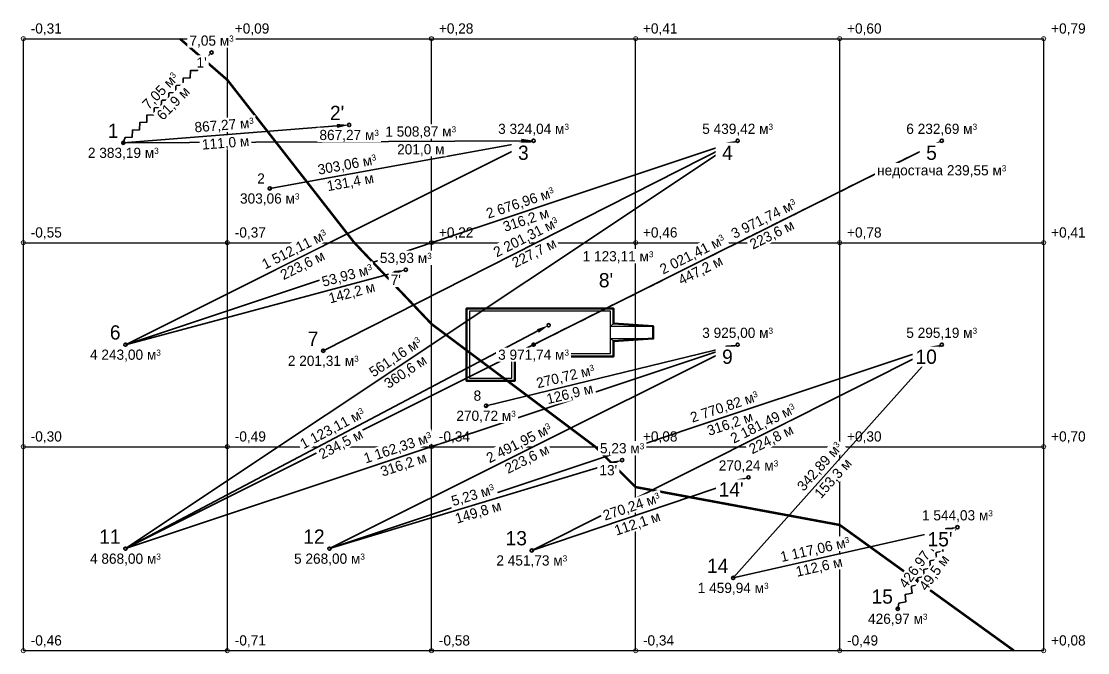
# Model space of a CAD drawing. Header units: metres. Extents: x -53 to 561, y -5023 to 322.
# Drawn here: x -1 to 522, y -3001 to -2691 of the extents above; entities that cross this region are included whole.
import ezdxf

# ---------------------------------------------------------------- set-up
doc = ezdxf.new("R2010")
doc.units = ezdxf.units.M
doc.linetypes.add('ГОСТ_штриховая', pattern=[7.5, 6, -1.5])
for name, color, linetype, lineweight in [('Котлован', 7, 'Continuous', 50), ('Котлован_низ', 7, 'Continuous', 25), ('ЛНР', 1, 'Continuous', 70), ('Номера_фигур', 7, 'Continuous', 25), ('Отметки', 5, 'Continuous', 18), ('Перемещения', 7, 'Continuous', 35), ('Сетка', 7, 'Continuous', 25)]:
    doc.layers.add(name, color=color, linetype=linetype, lineweight=lineweight)
doc.styles.add('ГОСТ тип Б', font='ofont.ru_GOST type B.ttf')

msp = doc.modelspace()

# ---------------------------------------------------------------- linework, layer by layer
at = {"layer": 'Котлован'}
msp.add_lwpolyline([(289.102, -2839.692), (289.102, -2832.198), (217.198, -2832.198), (217.198, -2867.802), (240.802, -2867.802), (240.802, -2855.802), (289.102, -2855.802), (289.102, -2848.308), (308.618, -2847), (308.618, -2841)], close=True, dxfattribs=at)
at = {"layer": 'Котлован_низ'}
for p, q in [((287.7, -2841), (289.102, -2839.692)), ((287.7, -2841), (308.618, -2841)), ((287.7, -2847), (308.618, -2847)), ((287.7, -2847), (289.102, -2848.308))]:
    msp.add_line(p, q, dxfattribs=at)
msp.add_lwpolyline([(218.6, -2866.4), (239.4, -2866.4), (239.4, -2854.4), (287.7, -2854.4), (287.7, -2833.6), (218.6, -2833.6)], close=True, dxfattribs=at)
at = {"layer": 'ЛНР', "const_width": 1.2}
msp.add_lwpolyline([(485.404, -3000), (400, -2938.38), (300, -2919.81), (280.19, -2900), (200, -2839.857), (162.169, -2800), (100, -2720.261), (76.7, -2700)], dxfattribs=at)
at = {"layer": 'Перемещения'}
for p, q in [((48.979, -2751.045), (153.667, -2742.755)), ((48.979, -2751.045), (244, -2750.031)), ((120.723, -2773.42), (244.096, -2751.07)), ((50, -2850), (181.593, -2814.835)), ((226.73, -2879.952), (344.17, -2851.417)), ((150, -2950), (287.654, -2908.341)), ((249.131, -2950.869), (349.634, -2916.959)), ((347.817, -2964.345), (451.837, -2940.804))]:
    msp.add_line(p, q, dxfattribs=at)
for points in [[(88.041, -2711.046, 2, 0, 0), (92.233, -2706.754, 0, 0, 0)], [(153.667, -2742.755, 2, 0, 0), (159.648, -2742.282, 0, 0, 0)], [(244, -2750.031, 2, 0, 0), (250, -2750, 0, 0, 0)], [(244.096, -2751.07, 2, 0, 0), (250, -2750, 0, 0, 0)], [(244.633, -2752.683, 2, 0, 0), (250, -2750, 0, 0, 0)], [(344.308, -2751.897, 2, 0, 0), (350, -2750, 0, 0, 0)], [(344.649, -2752.714, 2, 0, 0), (350, -2750, 0, 0, 0)], [(345.008, -2753.328, 2, 0, 0), (350, -2750, 0, 0, 0)], [(444.633, -2752.683, 2, 0, 0), (450, -2750, 0, 0, 0)], [(444.633, -2752.683, 2, 0, 0), (450, -2750, 0, 0, 0)], [(181.593, -2814.835, 2, 0, 0), (187.39, -2813.286, 0, 0, 0)], [(252.089, -2843.284, 2, 0, 0), (257.395, -2840.482, 0, 0, 0)], [(344.17, -2851.417, 2, 0, 0), (350, -2850, 0, 0, 0)], [(344.308, -2851.897, 2, 0, 0), (350, -2850, 0, 0, 0)], [(344.633, -2852.683, 2, 0, 0), (350, -2850, 0, 0, 0)], [(444.308, -2851.897, 2, 0, 0), (450, -2850, 0, 0, 0)], [(444.638, -2852.693, 2, 0, 0), (450, -2850, 0, 0, 0)], [(446.002, -2854.474, 2, 0, 0), (450, -2850, 0, 0, 0)], [(287.654, -2908.341, 2, 0, 0), (293.397, -2906.603, 0, 0, 0)], [(349.634, -2916.959, 2, 0, 0), (355.319, -2915.041, 0, 0, 0)], [(451.837, -2940.804, 2, 0, 0), (457.689, -2939.48, 0, 0, 0)], [(454.148, -2944.324, 2, 0, 0), (457.689, -2939.48, 0, 0, 0)]]:
    msp.add_lwpolyline(points, format="xyseb", dxfattribs=at)
for points in [[(48.979, -2751.045), (49.896, -2748.389), (53.389, -2748.248), (53.447, -2744.753), (56.94, -2744.611), (56.998, -2741.116), (60.491, -2740.975), (60.549, -2737.48), (64.042, -2737.339), (64.101, -2733.844), (67.593, -2733.702), (67.652, -2730.207), (71.144, -2730.066), (71.203, -2726.571), (74.695, -2726.43), (74.754, -2722.935), (78.246, -2722.794), (78.305, -2719.299), (81.798, -2719.157), (81.856, -2715.662), (85.349, -2715.521), (85.407, -2712.026), (88.041, -2711.046)], [(428.468, -2979.46), (429.01, -2976.685), (432.458, -2976.034), (432.031, -2972.551), (435.479, -2971.901), (435.052, -2968.418), (438.5, -2967.767), (438.073, -2964.284), (441.522, -2963.634), (441.095, -2960.151), (444.543, -2959.5), (444.116, -2956.017), (447.564, -2955.366), (447.137, -2951.883), (450.585, -2951.233), (450.158, -2947.75), (453.607, -2947.099), (454.148, -2944.324)]]:
    msp.add_lwpolyline(points, dxfattribs=at)
for centre in [(92.233, -2706.754), (159.648, -2742.282), (48.979, -2751.045), (250, -2750), (350, -2750), (450, -2750), (120.723, -2773.42), (187.39, -2813.286), (257.395, -2840.482), (50, -2850), (146.951, -2852.994), (250, -2850), (350, -2850), (450, -2850), (226.73, -2879.952), (293.397, -2906.603), (355.319, -2915.041), (457.689, -2939.48), (50, -2950), (150, -2950), (249.131, -2950.869), (347.817, -2964.345), (428.468, -2979.46)]:
    msp.add_circle(centre, 0.8, dxfattribs=at)
at = {"layer": 'Сетка'}
for p, q in [((0, -2700), (500, -2700)), ((0, -3000), (0, -2700)), ((100, -3000), (100, -2700)), ((200, -3000), (200, -2700)), ((300, -3000), (300, -2700)), ((400, -3000), (400, -2700)), ((500, -3000), (500, -2700)), ((0, -2800), (500, -2800)), ((0, -2900), (500, -2900)), ((0, -3000), (500, -3000))]:
    msp.add_line(p, q, dxfattribs=at)

# ---------------------------------------------------------------- next in the draw order: texts
at = {"layer": 'Номера_фигур', "style": 'ГОСТ тип Б', "bg_fill": 3, "box_fill_scale": 1.2, "bg_fill_color": 0, "bg_fill_transparency": 0}
for s, insert, char_height, attachment_point in [("1'", (89.833, -2709.154), 5, 3), ("2'", (157.248, -2739.882), 7, 9), ('3 324,04 м{\\H0.6x;\\A2;3}', (250, -2747.6), 5, 8), ('5 439,42 м{\\H0.6x;\\A2;3}', (350, -2747.6), 5, 8), ('6 232,69 м{\\H0.6x;\\A2;3}', (450, -2747.6), 5, 8)]:
    msp.add_mtext(s, dxfattribs=dict(at, insert=insert, char_height=char_height, attachment_point=attachment_point))
at = {"layer": 'Отметки', "char_height": 5, "attachment_point": 7, "style": 'ГОСТ тип Б', "bg_fill": 3, "box_fill_scale": 1.2, "bg_fill_color": 0, "bg_fill_transparency": 0}
for s, insert in [('-0,31', (3.6, -2698.4)), ('+0,09', (103.6, -2698.4)), ('+0,28', (203.6, -2698.4)), ('+0,41', (303.6, -2698.4)), ('+0,60', (403.6, -2698.4)), ('+0,79', (503.6, -2698.4)), ('-0,55', (3.6, -2798.4)), ('-0,37', (103.6, -2798.4)), ('+0,22', (203.6, -2798.4)), ('+0,46', (303.6, -2798.4)), ('+0,78', (403.6, -2798.4)), ('+0,41', (503.6, -2798.4)), ('-0,30', (3.6, -2898.4)), ('-0,49', (103.6, -2898.4)), ('-0,34', (203.6, -2898.4)), ('+0,08', (303.6, -2898.4)), ('+0,30', (403.6, -2898.4)), ('+0,70', (503.6, -2898.4)), ('-0,46', (3.6, -2998.4)), ('-0,71', (103.6, -2998.4)), ('-0,58', (203.6, -2998.4)), ('-0,34', (303.6, -2998.4)), ('-0,49', (403.6, -2998.4)), ('+0,08', (503.6, -2998.4))]:
    msp.add_mtext(s, dxfattribs=dict(at, insert=insert))
at = {"layer": 'Перемещения', "char_height": 5, "attachment_point": 8, "style": 'ГОСТ тип Б', "bg_fill": 3, "box_fill_scale": 1.2, "bg_fill_color": 0, "bg_fill_transparency": 0}
for s, insert, rotation in [('7,05 м{\\H0.6x;\\A2;3}', (69.605, -2727.921), 45.679), ('1 508,87 м{\\H0.6x;\\A2;3}', (194.712, -2748.888), 0.29798)]:
    msp.add_mtext(s, dxfattribs=dict(at, insert=insert, rotation=rotation))

# ---------------------------------------------------------------- next in the draw order: linework, layer by layer
at = {"layer": 'Отметки'}
for centre in [(0, -2700), (100, -2700), (200, -2700), (300, -2700), (400, -2700), (500, -2700), (0, -2800), (100, -2800), (200, -2800), (300, -2800), (400, -2800), (500, -2800), (0, -2900), (100, -2900), (200, -2900), (300, -2900), (400, -2900), (500, -2900), (0, -3000), (100, -3000), (200, -3000), (300, -3000), (400, -3000), (500, -3000)]:
    msp.add_circle(centre, 1, dxfattribs=at)
at = {"layer": 'Перемещения'}
for p, q in [((50, -2850), (344.308, -2751.897)), ((50, -2850), (244.633, -2752.683)), ((50, -2950), (444.633, -2752.683)), ((50, -2950), (345.008, -2753.328)), ((146.951, -2852.994), (344.649, -2752.714)), ((50, -2950), (252.089, -2843.284)), ((50, -2950), (344.308, -2851.897)), ((150, -2950), (444.308, -2851.897)), ((150, -2950), (344.633, -2852.683)), ((249.131, -2950.869), (444.638, -2852.693)), ((347.817, -2964.345), (446.002, -2854.474))]:
    msp.add_line(p, q, dxfattribs=at)
at = {"layer": 'Перемещения', "linetype": 'ГОСТ_штриховая'}
msp.add_line((250, -2850), (444.633, -2752.683), dxfattribs=at)

# ---------------------------------------------------------------- next in the draw order: texts
at = {"layer": 'Перемещения', "insert": (71.608, -2729.878), "char_height": 5, "attachment_point": 2, "rotation": 45.679, "style": 'ГОСТ тип Б', "bg_fill": 3, "box_fill_scale": 1.2, "bg_fill_color": 0, "bg_fill_transparency": 0}
msp.add_mtext('61,9 м', dxfattribs=at)

# ---------------------------------------------------------------- next in the draw order: texts
at = {"layer": 'Номера_фигур', "style": 'ГОСТ тип Б', "bg_fill": 3, "box_fill_scale": 1.2, "bg_fill_color": 0, "bg_fill_transparency": 0}
for s, insert, char_height, attachment_point in [('7,05 м{\\H0.6x;\\A2;3}', (92.233, -2704.354), 5, 8), ('1', (46.579, -2748.645), 7, 9), ('867,27 м{\\H0.6x;\\A2;3}', (159.648, -2744.682), 5, 2), ('3', (247.6, -2752.4), 7, 3), ('4', (347.6, -2752.4), 7, 3), ('5', (447.6, -2752.4), 7, 3), ('2', (118.323, -2771.02), 5, 9), ('303,06 м{\\H0.6x;\\A2;3}', (120.723, -2775.82), 5, 2), ("7'", (184.99, -2815.686), 5, 3), ("8'", (288.995, -2814.882), 7, 3), ('6', (47.6, -2847.6), 7, 9), ('7', (144.551, -2850.594), 7, 9), ('3 925,00 м{\\H0.6x;\\A2;3}', (350, -2847.6), 5, 8), ('5 295,19 м{\\H0.6x;\\A2;3}', (450, -2847.6), 5, 8), ('9', (347.6, -2852.4), 7, 3), ('10', (447.6, -2852.4), 7, 3), ('8', (224.33, -2877.552), 5, 9), ('5,23 м{\\H0.6x;\\A2;3}', (293.397, -2904.203), 5, 8), ("13'", (290.997, -2909.003), 5, 3), ("14'", (352.919, -2917.441), 7, 3), ('1 544,03 м{\\H0.6x;\\A2;3}', (457.689, -2937.08), 5, 8), ('11', (47.6, -2947.6), 7, 9), ('12', (147.6, -2947.6), 7, 9), ('14', (345.417, -2961.945), 7, 9)]:
    msp.add_mtext(s, dxfattribs=dict(at, insert=insert, char_height=char_height, attachment_point=attachment_point))
at = {"layer": 'Перемещения', "char_height": 5, "style": 'ГОСТ тип Б', "bg_fill": 3, "box_fill_scale": 1.2, "bg_fill_color": 0, "bg_fill_transparency": 0}
for s, insert, attachment_point, rotation in [('867,27 м{\\H0.6x;\\A2;3}', (98.67, -2745.706), 8, 4.52769), ('201,0 м', (194.727, -2751.687), 2, 0.29798), ('303,06 м{\\H0.6x;\\A2;3}', (159.257, -2765.017), 8, 10.26855), ('2 676,96 м{\\H0.6x;\\A2;3}', (244.557, -2783.672), 8, 18.43495), ('1 512,11 м{\\H0.6x;\\A2;3}', (134.374, -2806.248), 8, 26.56505), ('2 021,41 м{\\H0.6x;\\A2;3}', (329.374, -2808.748), 8, 26.56505), ('561,16 м{\\H0.6x;\\A2;3}', (184.223, -2858.835), 8, 33.69007), ('270,72 м{\\H0.6x;\\A2;3}', (266.462, -2868.857), 8, 13.65719), ('2 770,82 м{\\H0.6x;\\A2;3}', (344.557, -2883.672), 8, 18.43495), ('1 123,11 м{\\H0.6x;\\A2;3}', (153.044, -2894.003), 8, 27.83703), ('2 491,95 м{\\H0.6x;\\A2;3}', (244.374, -2901.248), 8, 26.56505), ('270,24 м{\\H0.6x;\\A2;3}', (299.123, -2932.524), 8, 18.64425), ('1 117,06 м{\\H0.6x;\\A2;3}', (388.71, -2953.655), 8, 12.75156), ('426,97 м{\\H0.6x;\\A2;3}', (441.948, -2958.644), 8, 53.83704)]:
    msp.add_mtext(s, dxfattribs=dict(at, insert=insert, attachment_point=attachment_point, rotation=rotation))

# ---------------------------------------------------------------- next in the draw order: texts
at = {"layer": 'Номера_фигур', "style": 'ГОСТ тип Б', "bg_fill": 3, "box_fill_scale": 1.2, "bg_fill_color": 0, "bg_fill_transparency": 0}
for s, insert, char_height, attachment_point in [('2 383,19 м{\\H0.6x;\\A2;3}', (48.979, -2753.445), 5, 2), ('недостача 239,55 м{\\H0.6x;\\A2;3}', (450, -2762), 5, 2), ('1 123,11 м{\\H0.6x;\\A2;3}', (291.395, -2810.082), 5, 8), ('4 243,00 м{\\H0.6x;\\A2;3}', (50, -2852.4), 5, 2), ('3 971,74 м{\\H0.6x;\\A2;3}', (250, -2852.4), 5, 2), ('2 201,31 м{\\H0.6x;\\A2;3}', (146.951, -2855.394), 5, 2), ('270,72 м{\\H0.6x;\\A2;3}', (226.73, -2882.352), 5, 2), ('4 868,00 м{\\H0.6x;\\A2;3}', (50, -2952.4), 5, 2), ('5 268,00 м{\\H0.6x;\\A2;3}', (150, -2952.4), 5, 2), ('1 459,94 м{\\H0.6x;\\A2;3}', (347.817, -2966.745), 5, 2), ('15', (426.068, -2977.06), 7, 9)]:
    msp.add_mtext(s, dxfattribs=dict(at, insert=insert, char_height=char_height, attachment_point=attachment_point))
at = {"layer": 'Перемещения', "char_height": 5, "style": 'ГОСТ тип Б', "bg_fill": 3, "box_fill_scale": 1.2, "bg_fill_color": 0, "bg_fill_transparency": 0}
for s, insert, attachment_point, rotation in [('111,0 м', (98.891, -2748.497), 2, 4.52769), ('131,4 м', (159.756, -2767.772), 2, 10.26855), ('3 971,74 м{\\H0.6x;\\A2;3}', (364.374, -2791.248), 8, 26.56505), ('316,2 м', (245.443, -2786.328), 2, 18.43495), ('223,6 м', (135.626, -2808.752), 2, 26.56505), ('447,2 м', (330.626, -2811.252), 2, 26.56505), ('360,6 м', (185.777, -2861.165), 2, 33.69007), ('126,9 м', (267.123, -2871.578), 2, 13.65719), ('316,2 м', (345.443, -2886.328), 2, 18.43495), ('234,5 м', (154.351, -2896.479), 2, 27.83703), ('223,6 м', (245.626, -2903.752), 2, 26.56505), ('112,1 м', (300.018, -2935.177), 2, 18.64425), ('49,5 м', (444.209, -2960.296), 2, 53.83704), ('112,6 м', (389.328, -2956.386), 2, 12.75156)]:
    msp.add_mtext(s, dxfattribs=dict(at, insert=insert, attachment_point=attachment_point, rotation=rotation))

# ---------------------------------------------------------------- next in the draw order: texts
at = {"layer": 'Номера_фигур', "style": 'ГОСТ тип Б', "bg_fill": 3, "box_fill_scale": 1.2, "bg_fill_color": 0, "bg_fill_transparency": 0}
for s, insert, char_height, attachment_point in [("15'", (455.289, -2941.88), 7, 3), ('426,97 м{\\H0.6x;\\A2;3}', (428.468, -2981.86), 5, 2)]:
    msp.add_mtext(s, dxfattribs=dict(at, insert=insert, char_height=char_height, attachment_point=attachment_point))
at = {"layer": 'Перемещения', "char_height": 5, "style": 'ГОСТ тип Б', "bg_fill": 3, "box_fill_scale": 1.2, "bg_fill_color": 0, "bg_fill_transparency": 0}
for s, insert, attachment_point, rotation in [('2 201,31 м{\\H0.6x;\\A2;3}', (247.842, -2800.248), 8, 26.89576), ('223,6 м', (365.626, -2793.752), 2, 26.56505), ('53,93 м{\\H0.6x;\\A2;3}', (159.55, -2819.276), 8, 14.96139), ('2 181,49 м{\\H0.6x;\\A2;3}', (364.003, -2891.618), 8, 26.66406), ('1 162,33 м{\\H0.6x;\\A2;3}', (184.557, -2903.672), 8, 18.43495), ('5,23 м{\\H0.6x;\\A2;3}', (221.293, -2926.962), 8, 16.83763)]:
    msp.add_mtext(s, dxfattribs=dict(at, insert=insert, attachment_point=attachment_point, rotation=rotation))

# ---------------------------------------------------------------- next in the draw order: texts
at = {"layer": 'Номера_фигур', "insert": (187.39, -2810.886), "char_height": 5, "attachment_point": 8, "style": 'ГОСТ тип Б', "bg_fill": 3, "box_fill_scale": 1.2, "bg_fill_color": 0, "bg_fill_transparency": 0}
msp.add_mtext('53,93 м{\\H0.6x;\\A2;3}', dxfattribs=at)
at = {"layer": 'Перемещения', "char_height": 5, "attachment_point": 2, "style": 'ГОСТ тип Б', "bg_fill": 3, "box_fill_scale": 1.2, "bg_fill_color": 0, "bg_fill_transparency": 0}
for s, insert, rotation in [('227,7 м', (249.109, -2802.745), 26.89576), ('142,2 м', (160.273, -2821.981), 14.96139), ('224,8 м', (365.259, -2894.12), 26.66406), ('316,2 м', (185.443, -2906.328), 18.43495), ('149,8 м', (222.104, -2929.642), 16.83763)]:
    msp.add_mtext(s, dxfattribs=dict(at, insert=insert, rotation=rotation))

# ---------------------------------------------------------------- next in the draw order: texts
at = {"layer": 'Номера_фигур', "style": 'ГОСТ тип Б', "bg_fill": 3, "box_fill_scale": 1.2, "bg_fill_color": 0, "bg_fill_transparency": 0}
for s, insert, char_height, attachment_point in [('270,24 м{\\H0.6x;\\A2;3}', (355.319, -2912.641), 5, 8), ('13', (246.731, -2948.469), 7, 9)]:
    msp.add_mtext(s, dxfattribs=dict(at, insert=insert, char_height=char_height, attachment_point=attachment_point))
at = {"layer": 'Перемещения', "insert": (392.756, -2911.957), "char_height": 5, "attachment_point": 8, "rotation": 48.21488, "style": 'ГОСТ тип Б', "bg_fill": 3, "box_fill_scale": 1.2, "bg_fill_color": 0, "bg_fill_transparency": 0}
msp.add_mtext('342,89 м{\\H0.6x;\\A2;3}', dxfattribs=at)

# ---------------------------------------------------------------- next in the draw order: texts
at = {"layer": 'Номера_фигур', "insert": (249.131, -2953.269), "char_height": 5, "attachment_point": 2, "style": 'ГОСТ тип Б', "bg_fill": 3, "box_fill_scale": 1.2, "bg_fill_color": 0, "bg_fill_transparency": 0}
msp.add_mtext('2 451,73 м{\\H0.6x;\\A2;3}', dxfattribs=at)
at = {"layer": 'Перемещения', "insert": (394.844, -2913.822), "char_height": 5, "attachment_point": 2, "rotation": 48.21488, "style": 'ГОСТ тип Б', "bg_fill": 3, "box_fill_scale": 1.2, "bg_fill_color": 0, "bg_fill_transparency": 0}
msp.add_mtext('153,3 м', dxfattribs=at)

doc.saveas('drawing.dxf')
